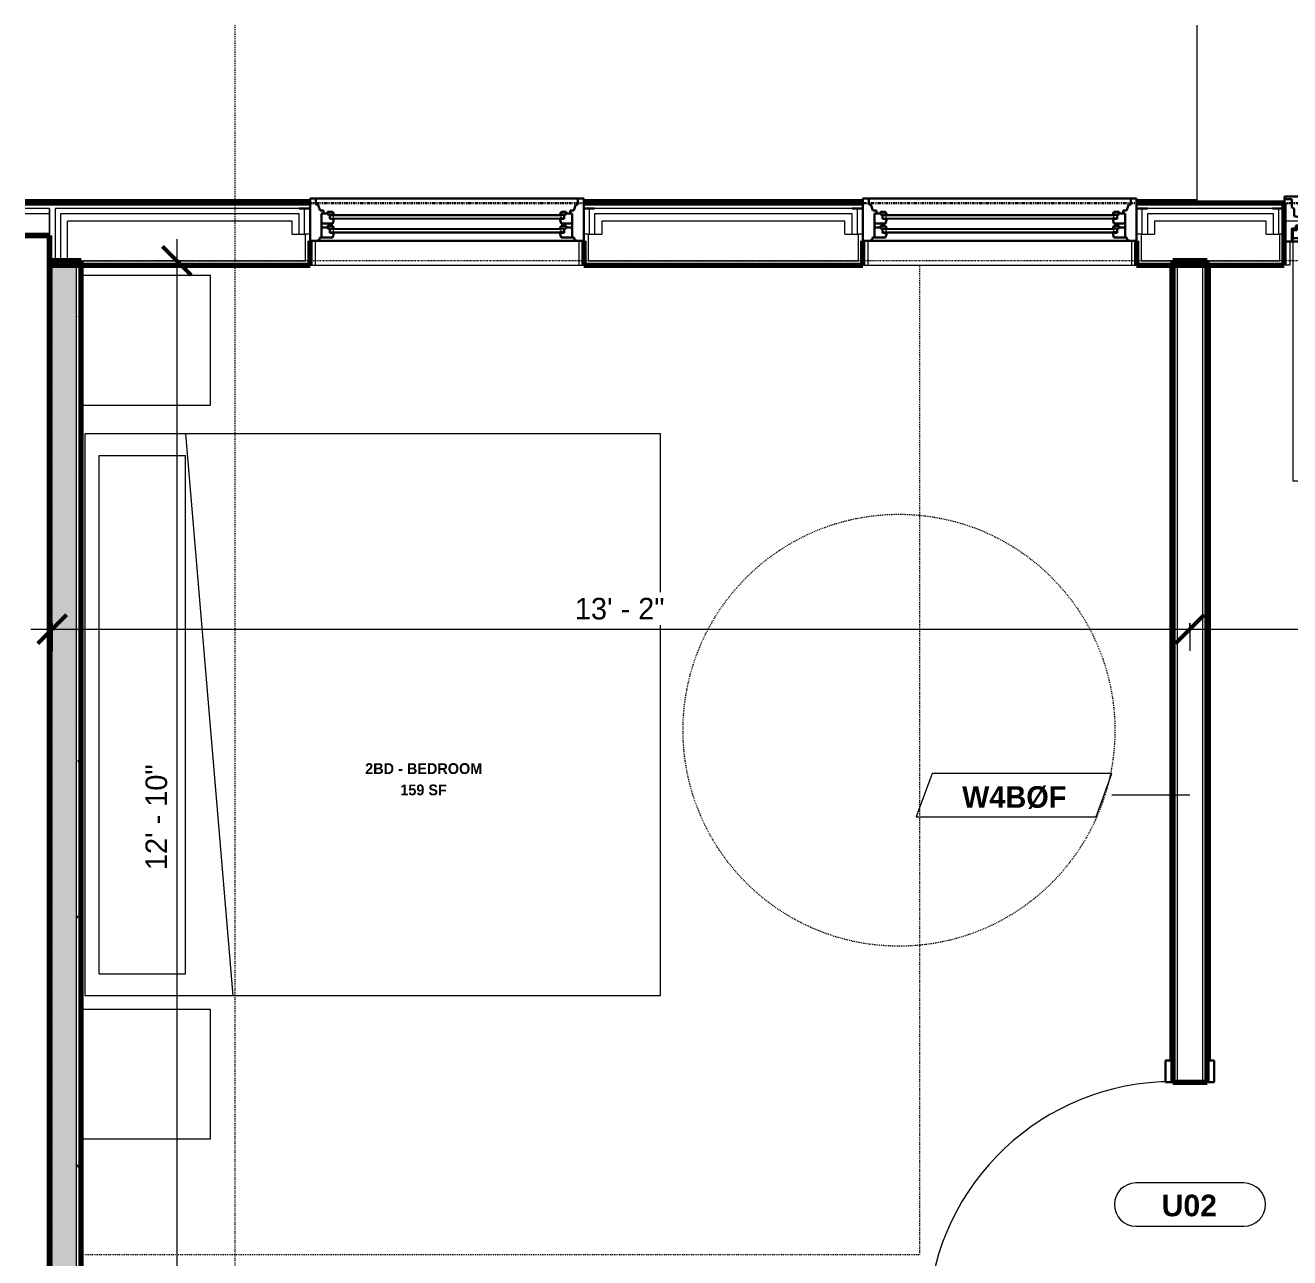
# Model space of a CAD drawing. Header units: inches. Extents: x 2071 to 4741, y -19 to 12114.
# Drawn here: x 2633.6 to 2809.3, y 11943.2 to 12114.4 of the extents above; entities that cross this region are included whole.
import ezdxf

# ---------------------------------------------------------------- set-up
doc = ezdxf.new("R2010")
doc.units = ezdxf.units.IN
doc.header["$MEASUREMENT"] = 0
for name, pattern in [('Aligning Line 1_8_', [0.25, 0.125, -0.125]), ('Dash', [0.25, 0.125, -0.125]), ('Dash 3_32_', [0.1875, 0.09375, -0.09375]), ('Double Dash 3_8_', [1, 0.375, -0.125, 0.125, -0.125, 0.125, -0.125])]:
    doc.linetypes.add(name, pattern=pattern)
for name, color, linetype, lineweight in [('0-2', 10, 'Continuous', 5), ('0-3', 250, 'Continuous', 18), ('0-4', 10, 'Double Dash 3_8_', 30), ('A-ANNO-DIMS', 211, 'Continuous', 9), ('A-ANNO-DIMS-32', 211, 'Continuous', 9), ('A-AREA-IDEN', 2, 'Continuous', 9), ('A-DETL-1', 90, 'Dash 3_32_', 18), ('A-DOOR', 31, 'Continuous', 18), ('A-DOOR-1', 10, 'Continuous', 30), ('A-DOOR-2', 50, 'Continuous', 9), ('A-DOOR-3', 31, 'Continuous', 9), ('A-DOOR-4', 31, 'Continuous', 30), ('A-DOOR-FRAM-1', 50, 'Continuous', 9), ('A-DOOR-FRAM-2', 10, 'Continuous', 30), ('A-DOOR-FRAM-3', 31, 'Continuous', 30), ('A-DOOR-GLAZ-1', 50, 'Continuous', 9), ('A-DOOR-IDEN', 31, 'Continuous', 9), ('A-FLOR-2', 250, 'Continuous', 18), ('A-GENM', 5, 'Continuous', 9), ('A-GENM-HDLN', 13, 'Dash', 9), ('A-GLAZ-1', 10, 'Continuous', 30), ('A-GLAZ-2', 50, 'Continuous', 9), ('A-WALL', 113, 'Continuous', 18), ('A-WALL-1', 7, 'Continuous', 70), ('A-WALL-2', 250, 'Continuous', 18), ('A-WALL-3', 113, 'Continuous', 70), ('A-WALL-IDEN', 211, 'Continuous', 9), ('A-WALL-PATT-1', 50, 'Continuous', 9), ('A-WALL-PATT-2', 253, 'Continuous', 9), ('C-PROP-LINE-1', 10, 'Double Dash 3_8_', 30), ('G-ANNO-SYMB-1', 147, 'Aligning Line 1_8_', 9), ('I-FURN', 30, 'Continuous', 9), ('I-FURN-HDLN', 30, 'Dash', 9), ('S-FNDN-1', 250, 'Continuous', 18)]:
    doc.layers.add(name, color=color, linetype=linetype, lineweight=lineweight)
doc.styles.add('Arial_B', font='arialbd.ttf', dxfattribs={"height": 3})
doc.styles.add('Century Gothic', font='ufonts.com_century-gothic.ttf', dxfattribs={"height": 3})
doc.styles.add('Century Gothic_B', font='GOTHICB.TTF', dxfattribs={"height": 3})
doc.styles.add('Century Gothic_B_1', font='GOTHICB.TTF', dxfattribs={"height": 1.5})
doc.dimstyles.new('OD_1__HACK', dxfattribs={"dimscale": 12, "dimtxt": 3.132505, "dimasz": 0.333333, "dimexe": 0.25, "dimexo": 0.166667, "dimgap": 0.041667, "dimtad": 1, "dimdec": 0, "dimzin": 3, "dimdsep": 46, "dimlunit": 4, "dimtxsty": 'Century Gothic', "dimblk1": 'OBLIQUE', "dimblk2": 'OBLIQUE', "dimsah": 1, "dimcen": 0.09, "dimdle": 0.25, "dimazin": 0, "dimtfac": 1, "dimtdec": 4, "dimtix": 1, "dimtmove": 0, "dimatfit": 3, "dimfxl": 1, "dimtvp": 1, "dimtfill": 1, "dimfrac": 2, "dimtolj": 1, "dimtzin": 0, "dimarcsym": 2})

# ---------------------------------------------------------------- blocks, each defined once
blk = doc.blocks.new('Window-Double_Hung-Andersen-400_Series-Tilt_Wash - DOUBLE HUNG - COTTAGE - 1ST FLOOR-2889518-1ST FLOOR - 2BD ADA TYPE A')
at = {"layer": 'A-GLAZ-1'}
for p, q in [((-19.01, 3.56), (-20.51, 3.56)), ((19.01, 4.94), (-19.01, 4.94)), ((-19.01, 4.94), (-19.01, -0.94)), ((-18.2, 4.94), (-18.2, 4.12)), ((-18.2, 4.12), (-17.92, 4.12)), ((-17.92, 4.12), (-17.61, 3.31)), ((17.92, 4.12), (17.61, 3.31)), ((18.2, 4.12), (17.92, 4.12)), ((18.2, 4.94), (18.2, 4.12)), ((19.01, -0.94), (19.01, 4.94)), ((19.01, 3.56), (20.51, 3.56)), ((-17.61, 3.31), (-17.14, 3.31)), ((-17.42, 2.87), (-16.57, 2.87)), ((-17.42, 2.87), (-17.42, -0.44)), ((-17.14, 3.31), (-17.14, 2.87)), ((-15.86, 3.09), (-16.57, 3.09)), ((-16.57, 2.75), (-16.57, 3.09)), ((-15.7, 2.75), (-16.57, 2.75)), ((-16.29, 2.75), (-16.29, 2.12)), ((-15.7, 2.12), (-16.29, 2.12)), ((-15.86, 3.09), (-15.7, 2.75)), ((-15.86, 1.5), (-15.7, 2.12)), ((15.86, 3.09), (15.7, 2.75)), ((15.7, 2.75), (16.57, 2.75)), ((15.7, 2.12), (16.29, 2.12)), ((15.86, 1.5), (15.7, 2.12)), ((15.86, 3.09), (16.57, 3.09)), ((16.29, 2.75), (16.29, 2.12)), ((16.57, 2.75), (16.57, 3.09)), ((17.42, 2.87), (16.57, 2.87)), ((17.14, 3.31), (17.14, 2.87)), ((17.61, 3.31), (17.14, 3.31)), ((17.42, 2.87), (17.42, -0.44)), ((-17.42, 1.5), (-15.86, 1.5)), ((-17.42, 0.94), (-16.57, 0.94)), ((-15.86, 1.16), (-16.57, 1.16)), ((-16.57, 0.81), (-16.57, 1.16)), ((-15.7, 0.81), (-16.57, 0.81)), ((-16.29, 0.81), (-16.29, 0.19)), ((-15.7, 0.19), (-16.29, 0.19)), ((-15.86, 1.16), (-15.7, 0.81)), ((-15.86, -0.44), (-15.7, 0.19)), ((15.86, 1.16), (15.7, 0.81)), ((15.7, 0.81), (16.57, 0.81)), ((15.7, 0.19), (16.29, 0.19)), ((15.86, -0.44), (15.7, 0.19)), ((17.42, 1.5), (15.86, 1.5)), ((15.86, 1.16), (16.57, 1.16)), ((16.29, 0.81), (16.29, 0.19)), ((16.57, 0.81), (16.57, 1.16)), ((17.42, 0.94), (16.57, 0.94)), ((-19.01, -0.94), (19.01, -0.94)), ((-17.67, -0.66), (-18, -0.94)), ((-17.67, -0.66), (-17.67, -0.44)), ((-17.67, -0.44), (-15.86, -0.44)), ((17.67, -0.44), (15.86, -0.44)), ((17.67, -0.66), (17.67, -0.44)), ((17.67, -0.66), (18, -0.94))]:
    blk.add_line(p, q, dxfattribs=at)
at = {"layer": 'A-GLAZ-2'}
for p, q in [((-16.29, 2.62), (-15.7, 2.62)), ((-16.29, 2.25), (-15.7, 2.25)), ((-15.82, 2.62), (-15.82, 2.25)), ((-15.7, 2.75), (15.7, 2.75)), ((-15.7, 2.62), (15.7, 2.62)), ((-15.7, 2.25), (15.7, 2.25)), ((-15.7, 2.12), (15.7, 2.12)), ((16.29, 2.62), (15.7, 2.62)), ((16.29, 2.25), (15.7, 2.25)), ((15.82, 2.62), (15.82, 2.25)), ((-16.29, 0.69), (-15.7, 0.69)), ((-16.29, 0.31), (-15.7, 0.31)), ((-15.82, 0.69), (-15.82, 0.31)), ((-15.7, 0.81), (15.7, 0.81)), ((-15.7, 0.69), (15.7, 0.69)), ((-15.7, 0.31), (15.7, 0.31)), ((-15.7, 0.19), (15.7, 0.19)), ((16.29, 0.69), (15.7, 0.69)), ((16.29, 0.31), (15.7, 0.31)), ((15.82, 0.69), (15.82, 0.31)), ((18.95, -0.94), (-18.95, -0.94)), ((-18.95, -0.94), (-18.95, -4.31)), ((-18.32, -0.94), (-18.32, -4.31)), ((18.32, -0.94), (18.32, -4.31)), ((18.95, -4.31), (18.95, -0.94)), ((-18.95, -4.31), (18.95, -4.31))]:
    blk.add_line(p, q, dxfattribs=at)
blk = doc.blocks.new('Door-Inswing-Andersen-400_Series-Single - 3_ 0-1_8_ x 7_ 11 1_2_ - 1ST FLOOR-2896445-1ST FLOOR - 2BD ADA TYPE A')
at = {"layer": 'A-DOOR-1'}
for p, q in [((-16.87, -0.53), (-16.87, 0.53)), ((-16.87, 0.53), (-12.44, 0.53)), ((-13.19, 0.53), (-13.19, -0.78)), ((-13.19, 0.53), (-13.19, 0.47)), ((-13.19, 0.47), (-12.67, 0.47)), ((-12.67, 0.47), (-12.47, 0.22)), ((-12.47, 0.22), (-12.44, 0.03)), ((12.44, 0.53), (-12.44, 0.53)), ((-12.44, 0.03), (-12.44, -0.03)), ((16.87, 0.53), (12.44, 0.53)), ((12.47, 0.22), (12.44, 0.03)), ((12.44, 0.03), (12.44, -0.03)), ((12.67, 0.47), (12.47, 0.22)), ((13.19, 0.47), (12.67, 0.47)), ((13.19, 0.53), (13.19, -0.78)), ((13.19, 0.53), (13.19, 0.47)), ((16.87, -0.53), (16.87, 0.53)), ((-16.26, -0.54), (-16.87, -0.53)), ((-16.26, -1.19), (-16.26, -0.54)), ((-16.26, -1.19), (-12.44, -1.19)), ((-12.44, -0.03), (-13.19, -0.03)), ((-13.19, -0.78), (-12.44, -0.78)), ((-12.44, -0.87), (-12.47, -1.19)), ((-12.44, -0.78), (-12.44, -0.87)), ((12.44, -1.19), (-12.44, -1.19)), ((12.44, -0.03), (13.19, -0.03)), ((12.44, -0.78), (12.44, -0.87)), ((13.19, -0.78), (12.44, -0.78)), ((12.44, -0.87), (12.47, -1.19)), ((16.26, -1.19), (12.44, -1.19)), ((16.26, -0.54), (16.87, -0.53)), ((16.26, -1.19), (16.26, -0.54))]:
    blk.add_line(p, q, dxfattribs=at)
at = {"layer": 'A-DOOR-2'}
blk.add_line((16.87, 0.53), (16.87, 34.28), dxfattribs=at)
blk.add_arc((16.87, 0.53), 33.75, 90, 180, dxfattribs=at)
at = {"layer": 'A-DOOR-FRAM-1'}
for p, q in [((-17.94, 4.31), (-17.31, 4.31)), ((-17.94, 1), (-17.94, 4.31)), ((-17.31, 4.31), (-17.31, 1)), ((17.31, 4.31), (17.94, 4.31)), ((17.31, 1), (17.31, 4.31)), ((17.94, 4.31), (17.94, 1)), ((-17.31, 1), (-17.94, 1)), ((17.94, 1), (17.31, 1))]:
    blk.add_line(p, q, dxfattribs=at)
at = {"layer": 'A-DOOR-FRAM-2'}
for p, q in [((-18.06, -4.88), (-18.06, 1)), ((-17.69, 1), (-18.06, 1)), ((-18.06, 1), (-17.03, 1)), ((-18.06, 1), (-17.94, 1)), ((-17.31, 1), (17.31, 1)), ((-17.03, 1), (-17.03, -0.78)), ((17.03, 1), (17.03, -0.78)), ((18.06, 1), (17.03, 1)), ((17.94, 1), (18.06, 1)), ((18.06, -4.88), (18.06, 1)), ((-17.03, -0.78), (-16.45, -0.78)), ((-16.45, -0.78), (-16.45, -1.22)), ((-16.45, -1.22), (-16, -1.22)), ((-16, -1.22), (-16, -2.36)), ((16.45, -1.22), (16, -1.22)), ((16, -1.22), (16, -2.36)), ((16.45, -0.78), (16.45, -1.22)), ((17.03, -0.78), (16.45, -0.78)), ((-16.69, -3.51), (-17.03, -3.75)), ((-16, -2.36), (-16.69, -2.51)), ((-16.69, -2.51), (-16.69, -3.51)), ((16, -2.36), (16.69, -2.51)), ((16.69, -2.51), (16.69, -3.51)), ((16.69, -3.51), (17.03, -3.75)), ((-19.69, -3.56), (-18.06, -3.56)), ((-18.06, -5.22), (-18.06, -4.31)), ((-18.06, -4.88), (-17.03, -4.88)), ((18.06, -5.22), (-18.06, -5.22)), ((-17.03, -3.75), (-17.03, -4.88)), ((17.03, -3.75), (17.03, -4.88)), ((18.06, -4.88), (17.03, -4.88)), ((19.69, -3.56), (18.06, -3.56)), ((18.06, -4.31), (18.06, -5.22))]:
    blk.add_line(p, q, dxfattribs=at)
at = {"layer": 'A-DOOR-GLAZ-1'}
for p, q in [((-13.19, -0.19), (-12.44, -0.19)), ((-12.44, -0.63), (-13.19, -0.63)), ((-12.98, -0.63), (-12.98, -0.19)), ((12.44, -0.03), (-12.44, -0.03)), ((12.44, -0.19), (-12.44, -0.19)), ((12.44, -0.63), (-12.44, -0.63)), ((12.44, -0.78), (-12.44, -0.78)), ((13.19, -0.19), (12.44, -0.19)), ((12.44, -0.63), (13.19, -0.63)), ((12.98, -0.63), (12.98, -0.19))]:
    blk.add_line(p, q, dxfattribs=at)
blk = doc.blocks.new('Family - ___-2835903-1ST FLOOR - 2BD ADA TYPE A')
at = {"layer": 'C-PROP-LINE-1'}
blk.add_line((-2096.82, 12089.69), (-2523.7, 12089.69), dxfattribs=at)
blk = doc.blocks.new('CTR - 1st Phase - Shell_rvt-3-1ST FLOOR - 2BD ADA TYPE A')
at = {"layer": 'A-FLOR-2'}
for p, q in [((-2360.95, 12114.4), (-2360.95, 12089.69)), ((-2312.66, 12087.19), (-2348.79, 12087.19))]:
    blk.add_line(p, q, dxfattribs=at)
at = {"layer": 'A-WALL-1'}
for p, q in [((-2520.32, 12089.69), (-2523.7, 12089.69)), ((-2484.14, 12089.69), (-2520.32, 12089.69)), ((-2407.34, 12089.69), (-2446.11, 12089.69)), ((-2348.79, 12089.69), (-2369.31, 12089.69)), ((-2348.79, 12081.06), (-2348.79, 12089.69)), ((-2523.7, 12085.19), (-2520.32, 12085.19)), ((-2520.32, 12085.19), (-2520.32, 12081.69)), ((-2484.14, 12081.06), (-2484.14, 12084.44)), ((-2446.11, 12084.44), (-2446.11, 12081.06)), ((-2407.34, 12081.06), (-2407.34, 12084.44)), ((-2369.31, 12084.44), (-2369.31, 12081.06)), ((-2520.32, 12081.69), (-2520.32, 12081.06)), ((-2520.32, 12081.06), (-2484.14, 12081.06)), ((-2446.11, 12081.06), (-2407.34, 12081.06)), ((-2369.31, 12081.06), (-2348.79, 12081.06))]:
    blk.add_line(p, q, dxfattribs=at)
at = {"layer": 'A-WALL-2'}
for p, q in [((-2520.32, 12088.94), (-2523.7, 12088.94)), ((-2520.32, 12088.19), (-2523.7, 12088.19)), ((-2520.32, 12088.94), (-2520.32, 12088.19)), ((-2520.32, 12088.19), (-2520.32, 12088.94)), ((-2520.32, 12088.19), (-2520.32, 12085.19)), ((-2520.32, 12085.19), (-2520.32, 12088.19)), ((-2484.89, 12088.94), (-2519.57, 12088.94)), ((-2519.57, 12088.94), (-2519.57, 12088.19)), ((-2519.57, 12088.19), (-2519.57, 12081.69)), ((-2485.64, 12088.19), (-2518.82, 12088.19)), ((-2518.82, 12088.19), (-2518.82, 12087.19)), ((-2485.64, 12087.19), (-2485.64, 12088.19)), ((-2484.89, 12088.19), (-2484.89, 12088.94)), ((-2484.89, 12085.38), (-2484.89, 12088.19)), ((-2445.36, 12088.94), (-2445.36, 12085.38)), ((-2408.09, 12088.94), (-2445.36, 12088.94)), ((-2444.61, 12088.19), (-2444.61, 12085.38)), ((-2408.84, 12088.19), (-2444.61, 12088.19)), ((-2408.84, 12085.38), (-2408.84, 12088.19)), ((-2408.09, 12085.38), (-2408.09, 12088.94)), ((-2368.56, 12088.94), (-2368.56, 12085.38)), ((-2349.54, 12088.94), (-2368.56, 12088.94)), ((-2367.81, 12088.19), (-2367.81, 12085.38)), ((-2350.29, 12088.19), (-2367.81, 12088.19)), ((-2350.29, 12085.38), (-2350.29, 12088.19)), ((-2349.54, 12085.38), (-2349.54, 12088.94)), ((-2518.82, 12087.19), (-2518.82, 12081.69)), ((-2517.82, 12081.69), (-2517.82, 12087.19)), ((-2486.64, 12087.19), (-2517.82, 12087.19)), ((-2486.64, 12085.38), (-2486.64, 12087.19)), ((-2485.64, 12085.38), (-2485.64, 12087.19)), ((-2443.61, 12087.19), (-2443.61, 12085.38)), ((-2409.84, 12087.19), (-2443.61, 12087.19)), ((-2409.84, 12085.38), (-2409.84, 12087.19)), ((-2366.81, 12087.19), (-2366.81, 12085.38)), ((-2351.29, 12087.19), (-2366.81, 12087.19)), ((-2351.29, 12085.38), (-2351.29, 12087.19)), ((-2486.64, 12085.38), (-2485.64, 12085.38)), ((-2485.64, 12085.38), (-2484.89, 12085.38)), ((-2484.89, 12085.38), (-2484.76, 12085.38)), ((-2484.14, 12085.38), (-2484.76, 12085.38)), ((-2484.76, 12081.69), (-2484.76, 12085.38)), ((-2445.49, 12085.38), (-2446.11, 12085.38)), ((-2445.49, 12085.38), (-2445.36, 12085.38)), ((-2445.49, 12085.38), (-2445.49, 12081.69)), ((-2445.36, 12085.38), (-2444.61, 12085.38)), ((-2444.61, 12085.38), (-2443.61, 12085.38)), ((-2409.84, 12085.38), (-2408.84, 12085.38)), ((-2408.84, 12085.38), (-2408.09, 12085.38)), ((-2408.09, 12085.38), (-2407.96, 12085.38)), ((-2407.96, 12081.69), (-2407.96, 12085.38)), ((-2407.34, 12085.38), (-2407.96, 12085.38)), ((-2368.69, 12085.38), (-2369.31, 12085.38)), ((-2368.69, 12085.38), (-2368.56, 12085.38)), ((-2368.69, 12085.38), (-2368.69, 12081.69)), ((-2368.56, 12085.38), (-2367.81, 12085.38)), ((-2367.81, 12085.38), (-2366.81, 12085.38)), ((-2351.29, 12085.38), (-2350.29, 12085.38)), ((-2350.29, 12085.38), (-2349.54, 12085.38)), ((-2349.54, 12085.38), (-2349.41, 12085.38)), ((-2349.41, 12081.69), (-2349.41, 12085.38)), ((-2348.79, 12085.38), (-2349.41, 12085.38)), ((-2520.32, 12081.69), (-2519.57, 12081.69)), ((-2519.57, 12081.69), (-2520.32, 12081.69)), ((-2519.57, 12081.69), (-2518.82, 12081.69)), ((-2518.82, 12081.69), (-2519.57, 12081.69)), ((-2518.82, 12081.69), (-2517.82, 12081.69)), ((-2517.82, 12081.69), (-2518.82, 12081.69)), ((-2517.82, 12081.69), (-2484.76, 12081.69)), ((-2484.07, 12081.06), (-2484.14, 12081.06)), ((-2446.11, 12081.06), (-2446.17, 12081.06)), ((-2445.49, 12081.69), (-2407.96, 12081.69)), ((-2407.27, 12081.06), (-2407.34, 12081.06)), ((-2369.31, 12081.06), (-2369.37, 12081.06)), ((-2368.69, 12081.69), (-2349.41, 12081.69))]:
    blk.add_line(p, q, dxfattribs=at)
at = {"layer": 'S-FNDN-1'}
for p, q in [((-2523.7, 12090.19), (-2484.14, 12090.19)), ((-2446.11, 12090.19), (-2407.34, 12090.19)), ((-2369.31, 12090.19), (-2360.95, 12090.19))]:
    blk.add_line(p, q, dxfattribs=at)
at = {"layer": '0-3'}
for p in [(-2465.12, 12085.38), (-2388.32, 12085.38)]:
    blk.add_blockref('Window-Double_Hung-Andersen-400_Series-Tilt_Wash - DOUBLE HUNG - COTTAGE - 1ST FLOOR-2889518-1ST FLOOR - 2BD ADA TYPE A', p, dxfattribs=at)
at = {"layer": '0-3', "rotation": 180}
blk.add_blockref('Door-Inswing-Andersen-400_Series-Single - 3_ 0-1_8_ x 7_ 11 1_2_ - 1ST FLOOR-2896445-1ST FLOOR - 2BD ADA TYPE A', (-2330.72, 12085.38), dxfattribs=at)
at = {"layer": '0-4'}
blk.add_blockref('Family - ___-2835903-1ST FLOOR - 2BD ADA TYPE A', (0, 0), dxfattribs=at)
blk = doc.blocks.new('CTR - 1st Phase - Common Walls_rvt-1-1ST FLOOR - 2BD ADA TYPE A')
at = {"layer": 'A-WALL-PATT-1'}
h = blk.add_hatch(dxfattribs=at)
h.set_pattern_fill('FP_1', color=256, style=0, pattern_type=2)
h.set_pattern_definition([(0, (0, 0), (10.24, 2.56), [0.422, -7.258, 0.422, -7.258, -40.96]), (0, (0, 0), (10.24, 2.56), [-15.36, 0.422, -14.938, 0.422, -7.258, -17.92]), (0, (0, 0), (10.24, 2.56), [-38.4, 0.422, -4.698, 0.422, -12.378]), (120, (3.84, 1.28), (-7.33702503, 7.58810013), [0.422, -7.258, 0.422, -7.258, -40.96]), (120, (3.84, 1.28), (-7.33702503, 7.58810013), [-15.36, 0.422, -14.938, 0.422, -7.258, -17.92]), (120, (3.84, 1.28), (-7.33702503, 7.58810013), [-38.4, 0.422, -4.698, 0.422, -12.378]), (240, (5.12, 6.4), (-2.90297497, -10.14810013), [0.422, -7.258, 0.422, -7.258, -40.96]), (240, (5.12, 6.4), (-2.90297497, -10.14810013), [-15.36, 0.422, -14.938, 0.422, -7.258, -17.92]), (240, (5.12, 6.4), (-2.90297497, -10.14810013), [-38.4, 0.422, -4.698, 0.422, -12.378])])
h.paths.add_polyline_path([(-2516.47, 11837.19), (-2515.95, 11837.19), (-2515.95, 12081.69), (-2516.57, 12081.69), (-2516.57, 11837.19)], flags=0)
at = {"layer": 'A-WALL-PATT-2'}
h = blk.add_hatch(dxfattribs=at)
h.set_pattern_fill('FP_2', color=256, style=0, pattern_type=2)
h.set_pattern_definition([(161.57, (0.16, 0.16), (-1.279773737, -0.000426766), [0, -9.107, 1.011, 0]), (18.43, (-0.16, 0.16), (-1.279773737, 0.000426766), [0, -9.107, 1.011, 0]), (108.43, (0.16, 0.16), (0.639452382, -3.199964008), [3.035, -7.083]), (71.57, (-0.16, 0.16), (0.639452382, 3.199964008), [3.035, -7.083])])
h.paths.add_polyline_path([(-2516.57, 11837.19), (-2516.57, 12081.69), (-2520.07, 12081.69), (-2520.07, 11837.19)], flags=0)
at = {"layer": 'A-WALL-1'}
for p, q in [((-2520.32, 12081.69), (-2520.32, 11837.19)), ((-2515.95, 12081.69), (-2520.32, 12081.69)), ((-2515.95, 11890.25), (-2515.95, 12081.69))]:
    blk.add_line(p, q, dxfattribs=at)
at = {"layer": 'A-WALL-2'}
for p, q in [((-2520.07, 11837.19), (-2520.07, 12081.69)), ((-2516.57, 11837.19), (-2516.57, 12081.69))]:
    blk.add_line(p, q, dxfattribs=at)
blk = doc.blocks.new('CTR - 1st Phase -Stairs _ Elevators_rvt-1-1ST FLOOR - 2BD ADA TYPE A')
at = {"layer": 'A-WALL-1'}
for p, q in [((-2520.32, 12085.19), (-2523.7, 12085.19)), ((-2520.32, 12077.19), (-2520.32, 12085.19)), ((-2520.32, 11845.19), (-2520.32, 12077.19)), ((-2520.32, 11837.19), (-2520.32, 11845.19)), ((-2523.7, 11837.19), (-2520.32, 11837.19))]:
    blk.add_line(p, q, dxfattribs=at)
at = {"layer": 'G-ANNO-SYMB-1'}
for p, q in [((-2494.61, 12114.4), (-2494.61, 11811.24)), ((-2494.61, 11811.24), (-2523.7, 11811.24))]:
    blk.add_line(p, q, dxfattribs=at)
blk = doc.blocks.new('Bed-Standard - King 78_ x 80_-1242963-1ST FLOOR - 2BD ADA TYPE A')
at = {"layer": 'I-FURN'}
for p, q in [((49.69, 38.2), (-28.31, 38.2)), ((-28.31, 38.2), (-28.31, -41.8)), ((49.69, -41.8), (49.69, 38.2)), ((-25.31, 36.2), (-25.31, 24.2)), ((-25.31, 36.2), (46.69, 36.2)), ((46.69, 36.2), (46.69, 24.2)), ((49.69, 24.2), (-28.31, 17.63)), ((-25.31, 24.2), (46.69, 24.2)), ((-28.31, -41.8), (49.69, -41.8))]:
    blk.add_line(p, q, dxfattribs=at)
at = {"layer": 'I-FURN-HDLN'}
for p, q in [((-64.31, 38.2), (-64.31, -77.8)), ((73.69, 6.83), (73.69, 6.89)), ((73.69, -31.13), (73.69, -31.07)), ((73.69, -69.97), (73.69, -69.91)), ((-64.31, -77.8), (73.11, -77.8))]:
    blk.add_line(p, q, dxfattribs=at)
blk = doc.blocks.new('Table-Night Stand - 18_ x 18_ x 24_-1352623-1ST FLOOR - 2BD ADA TYPE A')
at = {"layer": 'I-FURN'}
for p, q in [((0.15, 18), (0.15, 0)), ((18.15, 0), (18.15, 18)), ((0.15, 0), (18.15, 0))]:
    blk.add_line(p, q, dxfattribs=at)
blk = doc.blocks.new('SWING - SINGLE - FLUSH - 2-10 x 6-8 - PRIVACY-3199405-1ST FLOOR - 2BD ADA TYPE A')
at = {"layer": 'A-DOOR-3'}
blk.add_arc((17, -2.38), 34.07, 180, 266.6343, dxfattribs=at)
at = {"layer": 'A-DOOR-4'}
for p, q in [((15, -2.38), (15, -36.38)), ((17, -2.38), (15, -2.38)), ((17, -2.38), (17, -36.38)), ((17, -36.38), (15, -36.38))]:
    blk.add_line(p, q, dxfattribs=at)
at = {"layer": 'A-DOOR-FRAM-3'}
for p, q in [((-20, 2.37), (-20, 3.37)), ((-20, 3.37), (-17, 3.37)), ((-17, 2.37), (-20, 2.37)), ((-17, 3.37), (-17, 2.37)), ((17, 2.37), (17, 3.37)), ((17, 3.37), (20, 3.37)), ((20, 2.37), (17, 2.37)), ((20, 3.37), (20, 2.37)), ((-20, -2.38), (-17, -2.38)), ((-20, -3.38), (-20, -2.38)), ((-17, -3.38), (-20, -3.38)), ((-17, -2.38), (-17, -3.38)), ((17, -2.38), (20, -2.38)), ((17, -3.38), (17, -2.38)), ((20, -3.38), (17, -3.38)), ((20, -2.38), (20, -3.38))]:
    blk.add_line(p, q, dxfattribs=at)
blk = doc.blocks.new('Basic Wall _ INT - W4BØF - _5_8 GYP - 2X4 WOOD_BATT_ - 5_8 GYP_ - ___-2690289-1ST FLOOR - 2BD ADA TYPE A')
at = {"layer": 'A-WALL'}
for p, q in [((-2359.4, 11970.59), (-2359.4, 12081.06)), ((-2359.11, 12081.06), (-2359.11, 11970.59)), ((-2359.48, 11929.96), (-2359.52, 11929.96)), ((-2359.4, 11929.96), (-2359.48, 11929.96)), ((-2359.4, 11929.96), (-2359.4, 11930.59)), ((-2359.11, 11929.96), (-2359.4, 11929.96)), ((-2359.11, 11930.59), (-2359.11, 11929.96))]:
    blk.add_line(p, q, dxfattribs=at)
blk = doc.blocks.new('Basic Wall _ INT - W4BØF - _5_8 GYP - 2X4 WOOD_BATT_ - 5_8 GYP_ - ___-2690290-1ST FLOOR - 2BD ADA TYPE A')
at = {"layer": 'A-WALL'}
for p, q in [((-2364.69, 12081.06), (-2364.69, 11970.59)), ((-2364.4, 12081.06), (-2364.4, 11970.59)), ((-2364.69, 11930.59), (-2364.69, 11930.38)), ((-2364.4, 11930.59), (-2364.4, 11930.09)), ((-2364.27, 11929.96), (-2364.32, 11930.01))]:
    blk.add_line(p, q, dxfattribs=at)
at = {"layer": 'A-WALL', "flags": 128}
for points in [[(-2364.4, 11930.09), (-2364.42, 11930.11), (-2364.48, 11930.17), (-2364.57, 11930.26), (-2364.69, 11930.38)], [(-2364.32, 11930.01), (-2364.34, 11930.03), (-2364.36, 11930.05), (-2364.37, 11930.06), (-2364.39, 11930.08), (-2364.4, 11930.09), (-2364.4, 11930.09)]]:
    blk.add_lwpolyline(points, dxfattribs=at)
blk = doc.blocks.new('ADA Clearances - 5ft Circle-V5-1ST FLOOR - 2BD ADA TYPE A')
at = {"layer": 'A-GENM-HDLN'}
blk.add_circle((0, 0), 30, dxfattribs=at)
blk = doc.blocks.new('DIMBLOCK53-1ST FLOOR - 2BD ADA TYPE A')
at = {"layer": 'A-ANNO-DIMS-32', "lineweight": 50}
for p, q in [((2637.39, 12030.53), (2639.39, 12032.53)), ((2795.44, 12030.53), (2797.44, 12032.53)), ((2637.39, 12030.53), (2635.39, 12028.53)), ((2795.44, 12030.53), (2793.44, 12028.53))]:
    blk.add_line(p, q, dxfattribs=at)
at = {"layer": 'A-ANNO-DIMS-32'}
for p, q in [((2637.39, 12031.36), (2637.39, 12027.53)), ((2637.39, 12030.53), (2637.39, 12031.36)), ((2795.44, 12031.36), (2795.44, 12027.53)), ((2795.44, 12030.53), (2795.44, 12031.36)), ((2634.39, 12030.53), (2795.44, 12030.53))]:
    blk.add_line(p, q, dxfattribs=at)
at = {"layer": 'A-ANNO-DIMS-32', "color": 0, "insert": (2710, 12034.87), "char_height": 3, "width": 15.394, "attachment_point": 1, "line_spacing_factor": 0.984502, "style": 'Century Gothic', "bg_fill": 3, "box_fill_scale": 1.25, "bg_fill_color": 256, "bg_fill_true_color": 13158600, "bg_fill_transparency": 0}
blk.add_mtext('13\' - 2"', dxfattribs=at)
blk = doc.blocks.new('_Oblique')
at = {"color": 0, "linetype": 'ByBlock', "lineweight": -2}
blk.add_line((-0.5, -0.5), (0.5, 0.5), dxfattribs=at)
blk = doc.blocks.new('DIMBLOCK54-1ST FLOOR - 2BD ADA TYPE A')
at = {"layer": 'A-ANNO-DIMS-32', "lineweight": 50}
for p, q in [((2795.44, 12030.53), (2797.44, 12032.53)), ((2858.42, 12030.53), (2860.42, 12032.53)), ((2795.44, 12030.53), (2793.44, 12028.53)), ((2858.42, 12030.53), (2856.42, 12028.53))]:
    blk.add_line(p, q, dxfattribs=at)
at = {"layer": 'A-ANNO-DIMS-32'}
for p, q in [((2795.44, 12031.36), (2795.44, 12027.53)), ((2795.44, 12030.53), (2795.44, 12031.36)), ((2858.42, 12031.36), (2858.42, 12027.53)), ((2858.42, 12030.53), (2858.42, 12031.36)), ((2795.44, 12030.53), (2858.42, 12030.53))]:
    blk.add_line(p, q, dxfattribs=at)
at = {"layer": 'A-ANNO-DIMS-32', "color": 0, "insert": (2821.68, 12034.87), "char_height": 3, "width": 12.5897, "attachment_point": 1, "line_spacing_factor": 0.984502, "style": 'Century Gothic', "bg_fill": 3, "box_fill_scale": 1.25, "bg_fill_color": 256, "bg_fill_true_color": 13158600, "bg_fill_transparency": 0}
blk.add_mtext('5\' - 3"', dxfattribs=at)
blk = doc.blocks.new('DIMBLOCK56-1ST FLOOR - 2BD ADA TYPE A')
at = {"layer": 'A-ANNO-DIMS-32'}
for p, q in [((2654.69, 12084.69), (2654.69, 11927.59)), ((2655.52, 12081.69), (2651.69, 12081.69)), ((2654.69, 12081.69), (2655.52, 12081.69)), ((2655.52, 11927.59), (2651.69, 11927.59)), ((2654.69, 11927.59), (2655.52, 11927.59))]:
    blk.add_line(p, q, dxfattribs=at)
at = {"layer": 'A-ANNO-DIMS-32', "lineweight": 50}
for p, q in [((2654.69, 12081.69), (2652.69, 12083.69)), ((2654.69, 12081.69), (2656.69, 12079.69)), ((2654.69, 11927.59), (2652.69, 11929.59)), ((2654.69, 11927.59), (2656.69, 11925.59))]:
    blk.add_line(p, q, dxfattribs=at)
at = {"layer": 'A-ANNO-DIMS-32', "color": 0, "insert": (2650.34, 11997.06), "char_height": 3, "width": 18.1984, "attachment_point": 1, "rotation": 90, "line_spacing_factor": 0.984502, "style": 'Century Gothic', "bg_fill": 3, "box_fill_scale": 1.25, "bg_fill_color": 256, "bg_fill_true_color": 13158600, "bg_fill_transparency": 0}
blk.add_mtext('12\' - 10"', dxfattribs=at)
blk = doc.blocks.new('Door Tag - Type Mark-2601225-1ST FLOOR - 2BD ADA TYPE A')
at = {"layer": 'A-DOOR-IDEN'}
for p, q in [((0.234375, 0.09375), (-0.234375, 0.09375)), ((-0.234375, -0.09375), (0.234375, -0.09375))]:
    blk.add_line(p, q, dxfattribs=at)
for centre, start, end in [((-0.234375, 0), 90, 270), ((0.234375, 0), 270, 90)]:
    blk.add_arc(centre, 0.09375, start, end, dxfattribs=at)
blk = doc.blocks.new('Wall Tag - ONE-2663183-1ST FLOOR - 2BD ADA TYPE A')
at = {"layer": 'A-WALL-IDEN'}
for p, q in [((-0.3561, 0.0937), (-0.4244, -0.0937)), ((0.4244, 0.0937), (-0.3561, 0.0937)), ((0.3561, -0.0937), (0.4244, 0.0937)), ((-0.4244, -0.0937), (0.3561, -0.0937))]:
    blk.add_line(p, q, dxfattribs=at)

msp = doc.modelspace()

# ---------------------------------------------------------------- linework, layer by layer
at = {"layer": 'A-DETL-1'}
for p in [(3052.52, 12081.69), (2637.39, 11723.59)]:
    msp.add_line(p, (2637.39, 12081.69), dxfattribs=at)
at = {"layer": 'A-WALL'}
for p, q in [((2797.19, 12081.06), (2793.69, 12081.06)), ((2793.69, 12081.06), (2793.69, 11967.59)), ((2797.19, 12081.06), (2797.19, 11967.59))]:
    msp.add_line(p, q, dxfattribs=at)
at = {"layer": 'A-WALL-3'}
for p, q in [((2797.82, 12081.69), (2793.07, 12081.69)), ((2793.07, 12081.69), (2793.07, 11967.59)), ((2797.82, 11967.59), (2797.82, 12081.69)), ((2793.07, 11967.59), (2797.82, 11967.59))]:
    msp.add_line(p, q, dxfattribs=at)
at = {"layer": 'A-WALL-IDEN'}
msp.add_line((2795.44, 12007.47), (2784.59, 12007.47), dxfattribs=at)

# ---------------------------------------------------------------- block references
at = {"layer": '0-2'}
for name in ['CTR - 1st Phase - Shell_rvt-3-1ST FLOOR - 2BD ADA TYPE A', 'CTR - 1st Phase -Stairs _ Elevators_rvt-1-1ST FLOOR - 2BD ADA TYPE A', 'CTR - 1st Phase - Common Walls_rvt-1-1ST FLOOR - 2BD ADA TYPE A']:
    msp.add_blockref(name, (5157.34, 0), dxfattribs=at)
at = {"layer": 'A-DOOR', "rotation": 269.9999999999944}
msp.add_blockref('SWING - SINGLE - FLUSH - 2-10 x 6-8 - PRIVACY-3199405-1ST FLOOR - 2BD ADA TYPE A', (2795.44, 11950.59), dxfattribs=at)
at = {"layer": 'A-DOOR-IDEN', "xscale": 31.99999999999999, "yscale": 31.99999999999999, "zscale": 31.99999999999999}
msp.add_blockref('Door Tag - Type Mark-2601225-1ST FLOOR - 2BD ADA TYPE A', (2795.44, 11950.59), dxfattribs=at)
at = {"layer": 'A-GENM', "rotation": 180}
msp.add_blockref('ADA Clearances - 5ft Circle-V5-1ST FLOOR - 2BD ADA TYPE A', (2755.02, 12016.48), dxfattribs=at)
at = {"layer": 'A-WALL'}
for name in ['Basic Wall _ INT - W4BØF - _5_8 GYP - 2X4 WOOD_BATT_ - 5_8 GYP_ - ___-2690290-1ST FLOOR - 2BD ADA TYPE A', 'Basic Wall _ INT - W4BØF - _5_8 GYP - 2X4 WOOD_BATT_ - 5_8 GYP_ - ___-2690289-1ST FLOOR - 2BD ADA TYPE A']:
    msp.add_blockref(name, (5157.34, 0), dxfattribs=at)
at = {"layer": 'A-WALL-IDEN', "xscale": 31.99999999999999, "yscale": 31.99999999999999, "zscale": 31.99999999999999}
msp.add_blockref('Wall Tag - ONE-2663183-1ST FLOOR - 2BD ADA TYPE A', (2771.01, 12007.47), dxfattribs=at)
at = {"layer": 'I-FURN', "rotation": 89.99999999995424}
for name, p in [('Bed-Standard - King 78_ x 80_-1242963-1ST FLOOR - 2BD ADA TYPE A', (2680.1, 12007.95)), ('Table-Night Stand - 18_ x 18_ x 24_-1352623-1ST FLOOR - 2BD ADA TYPE A', (2659.39, 12061.49)), ('Table-Night Stand - 18_ x 18_ x 24_-1352623-1ST FLOOR - 2BD ADA TYPE A', (2659.39, 11959.56))]:
    msp.add_blockref(name, p, dxfattribs=at)

# ---------------------------------------------------------------- texts
at = {"layer": 'A-AREA-IDEN', "char_height": 1.5, "attachment_point": 1, "style": 'Century Gothic_B_1'}
for s, insert, width in [('2BD - BEDROOM', (2680.86, 12011.9), 18.887), ('159 SF', (2685.74, 12008.94), 7.07)]:
    msp.add_mtext(s, dxfattribs=dict(at, insert=insert, width=width))
at = {"layer": 'A-DOOR-IDEN', "insert": (2791.51, 11951.97), "char_height": 3, "width": 9.393, "attachment_point": 1, "style": 'Arial_B'}
msp.add_mtext('U02', dxfattribs=at)
at = {"layer": 'A-WALL-IDEN', "insert": (2763.79, 12008.71), "char_height": 3, "width": 17.372, "attachment_point": 1, "style": 'Century Gothic_B'}
msp.add_mtext('W4BØF', dxfattribs=at)

# ---------------------------------------------------------------- next in the draw order: dimensions: what is measured, and where the dimension line sits
at = {"layer": 'A-ANNO-DIMS'}
dim = msp.add_linear_dim(base=(2795.44, 12030.53), p1=(2637.39, 12033.36), p2=(2795.44, 12033.36), dimstyle='OD_1__HACK', override={"dimpost": '<>', "dimfxl": 158.05}, dxfattribs=at)
dim.commit()
dim.dimension.update_dxf_attribs({"geometry": 'DIMBLOCK53-1ST FLOOR - 2BD ADA TYPE A', "text_midpoint": (2716.42, 12032.6)})

# ---------------------------------------------------------------- next in the draw order: dimensions: what is measured, and where the dimension line sits
dim = msp.add_linear_dim(base=(2654.69, 11927.59), p1=(2657.52, 12081.69), p2=(2657.52, 11927.59), angle=90, dimstyle='OD_1__HACK', override={"dimpost": '<>', "dimfxl": 154.101073}, dxfattribs=at)
dim.commit()
dim.dimension.update_dxf_attribs({"geometry": 'DIMBLOCK56-1ST FLOOR - 2BD ADA TYPE A', "text_midpoint": (2652.61, 12004.64)})
dim = msp.add_linear_dim(base=(2858.42, 12030.53), p1=(2795.44, 12033.36), p2=(2858.42, 12033.36), dimstyle='OD_1__HACK', override={"dimpost": '<>', "dimfxl": 62.975}, dxfattribs=at)
dim.commit()
dim.dimension.update_dxf_attribs({"geometry": 'DIMBLOCK54-1ST FLOOR - 2BD ADA TYPE A', "text_midpoint": (2826.93, 12032.6)})

doc.saveas('drawing.dxf')
